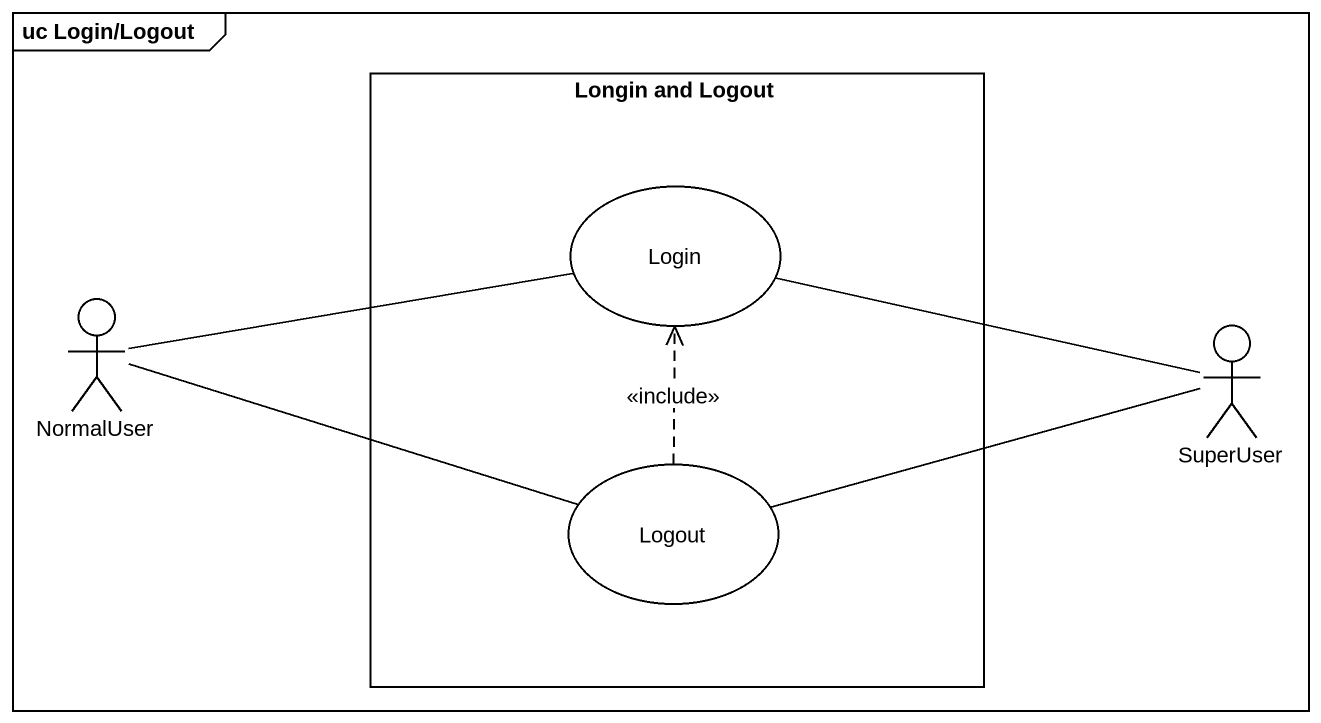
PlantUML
@startuml
mainframe uc Login/Logout
rectangle "Longin and Logout" as Longin_and_Logout {
  usecase Login
  usecase Logout
}
actor NormalUser
actor SuperUser
NormalUser -right- Login
NormalUser -right- Logout
SuperUser -left- Login
SuperUser -left- Logout
Logout .up.> Login : <<include>>
@enduml
